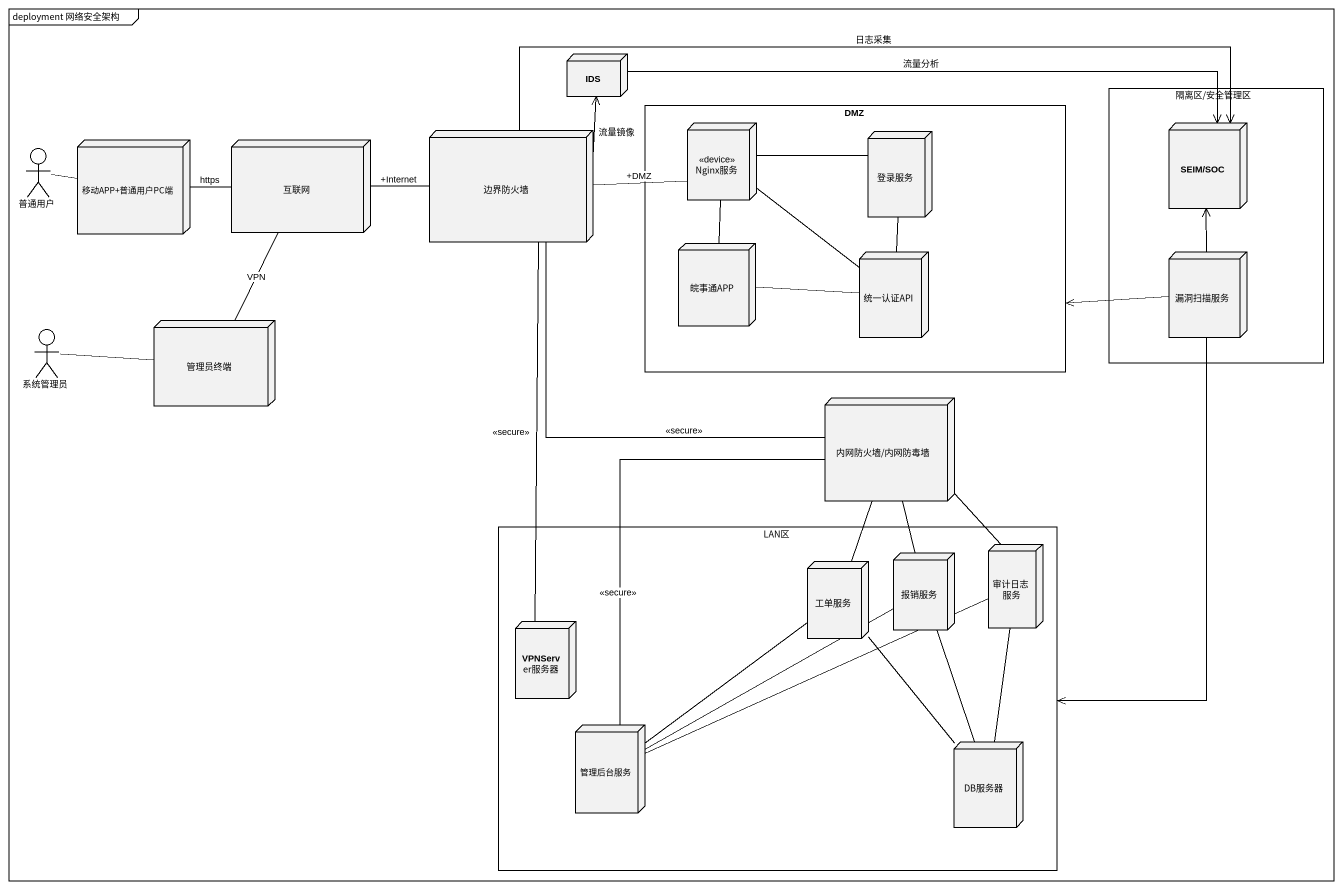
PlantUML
@startuml
mainframe deployment 网络安全架构
node IDS
rectangle "隔离区/安全管理区" as 隔离区_安全管理区 {
  node "SEIM/SOC" as SEIM_SOC
  node 漏洞扫描服务
}
node 边界防火墙
rectangle DMZ {
  node Nginx服务 <<device>>
  node 登录服务
  node 皖事通APP
  node 统一认证API
}
actor 普通用户
node "移动APP+普通用户PC端" as 移动APP_普通用户PC端
node 互联网
actor 系统管理员
node 管理员终端
node "内网防火墙/内网防毒墙" as 内网防火墙_内网防毒墙
rectangle LAN区 {
  node 工单服务
  node 报销服务
  node 审计日志服务
  node VPNServer服务器
  node 管理后台服务
  node DB服务器
}
IDS -right-> SEIM_SOC : 流量分析
边界防火墙 -up-> IDS : 流量镜像
边界防火墙 -right- Nginx服务 : +DMZ
边界防火墙 -right-> SEIM_SOC : 日志采集
边界防火墙 -left- 互联网 : +Internet
边界防火墙 -- 内网防火墙_内网防毒墙 : <<secure>>
边界防火墙 -- VPNServer服务器 : <<secure>>
Nginx服务 -right- 登录服务
Nginx服务 -- 皖事通APP
Nginx服务 -- 统一认证API
登录服务 -- 统一认证API
普通用户 -right- 移动APP_普通用户PC端
移动APP_普通用户PC端 -right- 互联网 : https
皖事通APP -right- 统一认证API
漏洞扫描服务 -left-> DMZ
漏洞扫描服务 -up-> SEIM_SOC
漏洞扫描服务 --> LAN区
系统管理员 -right- 管理员终端
管理员终端 -up- 互联网 : VPN
内网防火墙_内网防毒墙 -- 工单服务
内网防火墙_内网防毒墙 -- 报销服务
内网防火墙_内网防毒墙 -- 审计日志服务
内网防火墙_内网防毒墙 -- 管理后台服务 : <<secure>>
工单服务 -- DB服务器
报销服务 -- DB服务器
审计日志服务 -- DB服务器
管理后台服务 -up- 工单服务
管理后台服务 -right- 报销服务
管理后台服务 -right- 审计日志服务
@enduml
